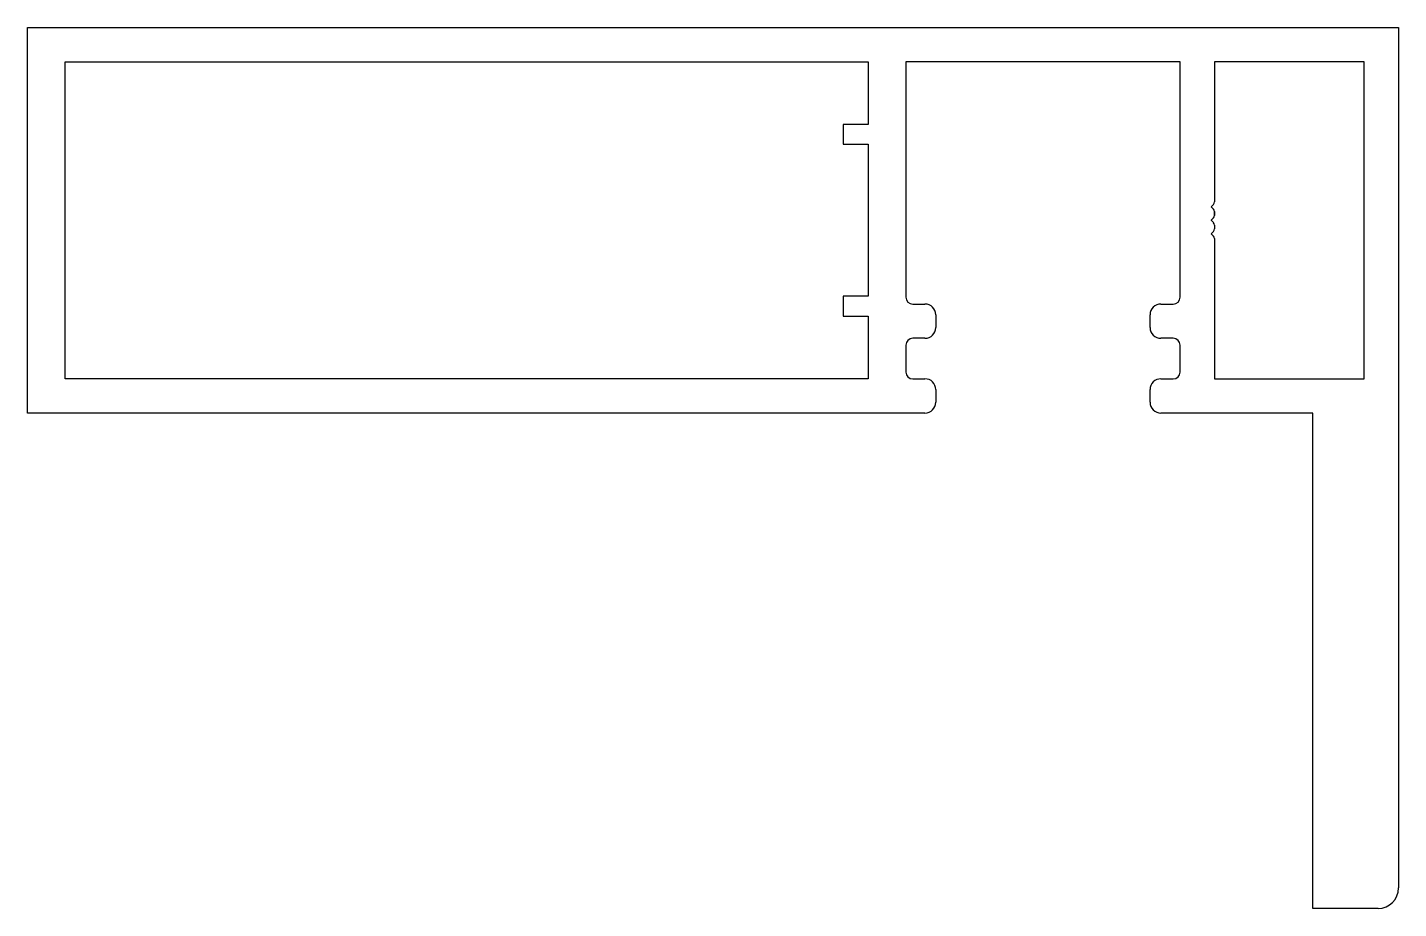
# Model space of a CAD drawing. Header units: inches. Extents: x -51 to 50, y 3 to 68.
import ezdxf

# ---------------------------------------------------------------- set-up
doc = ezdxf.new("R2010")
doc.units = ezdxf.units.IN
doc.header["$MEASUREMENT"] = 0
doc.layers.add('1', color=7, linetype='Continuous')

msp = doc.modelspace()

# ---------------------------------------------------------------- linework, layer by layer
at = {"color": 4, "linetype": 'Continuous'}
for p, q in [((-51.16, 39.79), (-51.16, 68.36)), ((-51.16, 68.36), (50.44, 68.36)), ((50.44, 68.36), (50.44, 4.61)), ((34.25, 65.82), (13.93, 65.82)), ((13.93, 65.82), (13.93, 48.37)), ((34.25, 48.37), (34.25, 65.82)), ((14.44, 47.87), (15.35, 47.87)), ((32.83, 47.87), (33.75, 47.87)), ((16.15, 47.07), (16.15, 46.13)), ((32.03, 46.13), (32.03, 47.07)), ((13.93, 44.82), (13.93, 42.83)), ((15.35, 45.33), (14.44, 45.33)), ((33.75, 45.33), (32.83, 45.33)), ((34.25, 42.83), (34.25, 44.82)), ((14.44, 42.33), (15.35, 42.33)), ((32.83, 42.33), (33.75, 42.33)), ((16.15, 41.53), (16.15, 40.59)), ((32.03, 40.59), (32.03, 41.53)), ((11.39, 39.79), (-51.16, 39.79)), ((15.35, 39.79), (11.39, 39.79)), ((36.79, 39.79), (32.83, 39.79)), ((44.09, 39.79), (36.79, 39.79)), ((44.09, 3.08), (44.09, 39.79)), ((48.92, 3.08), (44.09, 3.08))]:
    msp.add_line(p, q, dxfattribs=at)
at = {"color": 6, "linetype": 'Continuous'}
for p, q in [((-48.36, 42.33), (-48.36, 65.82)), ((-48.36, 65.82), (11.14, 65.82)), ((11.14, 65.82), (11.14, 61.17)), ((11.14, 61.17), (9.29, 61.17)), ((9.29, 61.17), (9.29, 59.71)), ((9.29, 59.71), (11.14, 59.71)), ((11.14, 59.71), (11.14, 48.44)), ((11.14, 48.44), (9.29, 48.44)), ((9.29, 48.44), (9.29, 46.98)), ((9.29, 46.98), (11.14, 46.98)), ((11.14, 46.98), (11.14, 42.33)), ((11.14, 42.33), (-48.36, 42.33))]:
    msp.add_line(p, q, dxfattribs=at)
at = {"color": 4, "linetype": 'Continuous'}
for centre, radius, start, end in [((14.44, 48.37), 0.508, 180, 270), ((15.35, 47.07), 0.8, 0, 90), ((32.83, 47.07), 0.8, 90, 180), ((33.75, 48.37), 0.508, 270, 0), ((15.35, 46.13), 0.8, 270, 360), ((32.83, 46.13), 0.8, 180, 270), ((14.44, 44.82), 0.508, 90, 180), ((33.75, 44.82), 0.508, 360, 90), ((14.44, 42.83), 0.508, 180, 270), ((33.75, 42.83), 0.508, 270, 360), ((15.35, 41.53), 0.8, 0, 90), ((32.83, 41.53), 0.8, 90, 180), ((15.35, 40.59), 0.8, 270, 360), ((32.83, 40.59), 0.8, 180, 270), ((48.92, 4.61), 1.52, 270, 360)]:
    msp.add_arc(centre, radius, start, end, dxfattribs=at)
at = {"layer": '1', "color": 6, "linetype": 'Continuous'}
for p, q in [((47.9, 65.82), (36.79, 65.82)), ((36.79, 65.82), (36.79, 55.43)), ((47.9, 42.33), (47.9, 65.82)), ((36.72, 55.25), (36.55, 55.08)), ((36.55, 55.07), (36.72, 54.9)), ((36.79, 55.43), (36.79, 55.43)), ((36.79, 55.43), (36.79, 55.43)), ((36.79, 55.43), (36.79, 55.43)), ((36.72, 54.25), (36.55, 54.08)), ((36.55, 54.07), (36.72, 53.9)), ((36.79, 54.72), (36.79, 54.43)), ((36.79, 54.43), (36.79, 54.72)), ((36.79, 54.72), (36.79, 54.43)), ((36.79, 54.43), (36.79, 54.72)), ((36.79, 54.72), (36.79, 54.43)), ((36.72, 53.25), (36.55, 53.08)), ((36.55, 53.07), (36.72, 52.9)), ((36.79, 53.72), (36.79, 53.43)), ((36.79, 52.72), (36.79, 52.72)), ((36.79, 52.72), (36.79, 52.72)), ((36.79, 52.72), (36.79, 42.33)), ((36.79, 42.33), (47.9, 42.33))]:
    msp.add_line(p, q, dxfattribs=at)
for centre, radius, start, end in [((36.56, 55.07), 0.008, 135, 225), ((36.54, 55.43), 0.25, 315, 360), ((36.54, 54.72), 0.25, 0, 45), ((36.56, 54.07), 0.008, 135, 225), ((36.54, 54.43), 0.25, 315, 360), ((36.54, 53.72), 0.25, 360, 45), ((36.56, 53.07), 0.008, 135, 225), ((36.54, 53.43), 0.25, 315, 360), ((36.54, 52.72), 0.25, 0, 45)]:
    msp.add_arc(centre, radius, start, end, dxfattribs=at)

doc.saveas('drawing.dxf')
